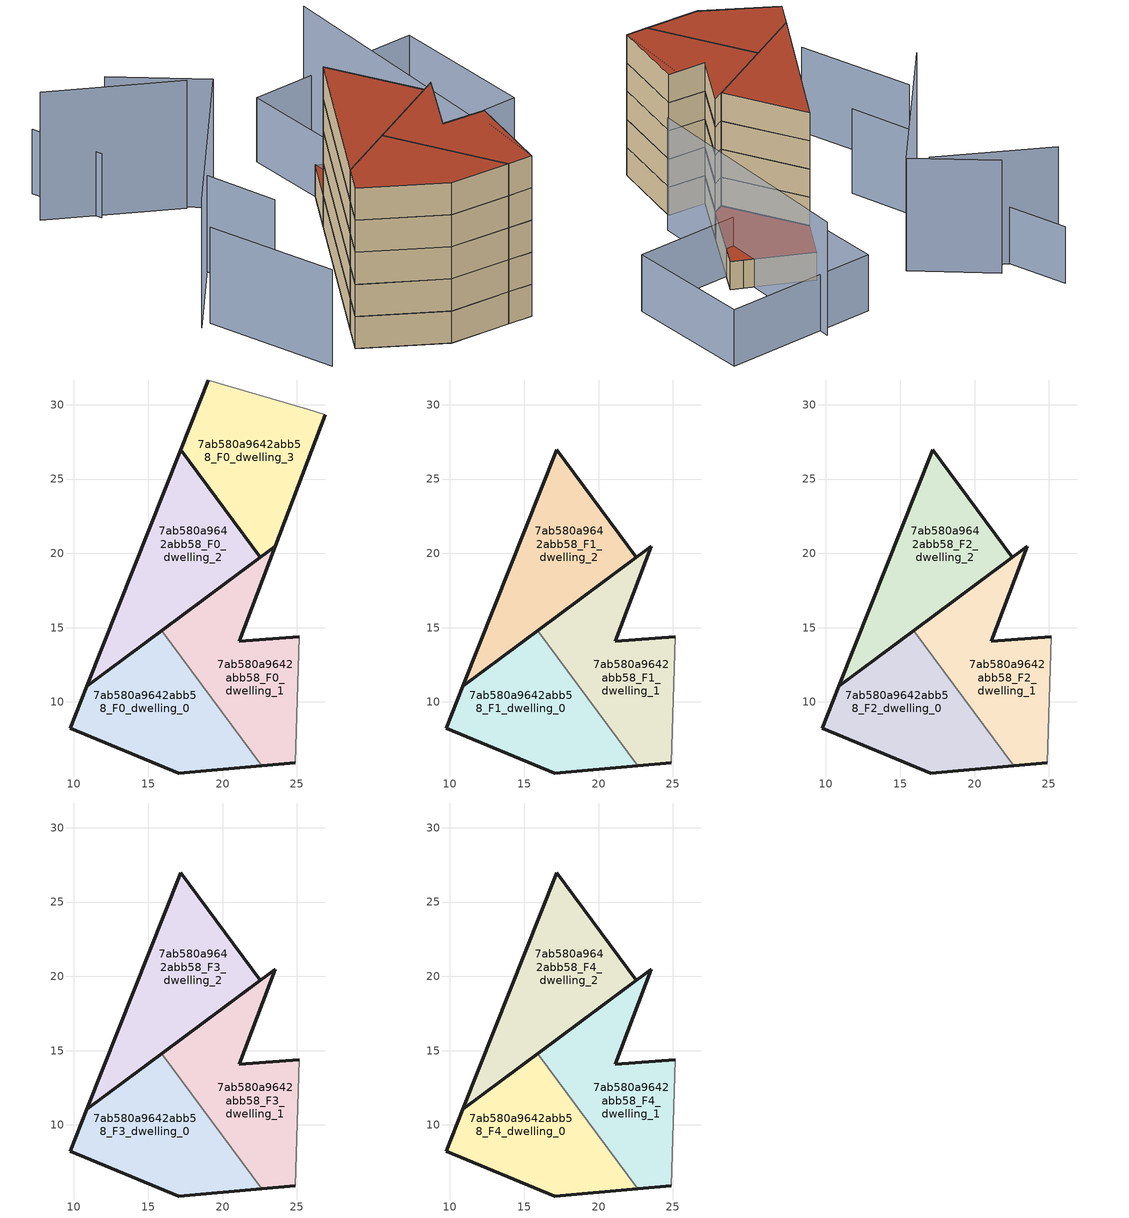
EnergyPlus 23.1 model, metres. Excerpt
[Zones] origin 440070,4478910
7ab580a9642abb58_F0_dwelling_0
 floor ground (EU_floor_Construction): 22.65,5.72 15.91,14.81 10.87,11.07 9.74,8.22 17.06,5.22 z0
 wall outside (EU_wall_Construction): 22.65,5.72 17.06,5.22 9.74,8.22 10.87,11.07 15.91,14.81 z0:3
 wall to 7ab580a9642abb58_F0_dwelling_1 (EU_wall_Construction): 15.91,14.81 22.65,5.72 z0:3
7ab580a9642abb58_F0_dwelling_1
 floor ground (EU_floor_Construction): 24.91,5.92 25.15,14.38 21.14,14.1 23.56,20.49 15.91,14.81 22.65,5.72 z0
 wall outside (EU_wall_Construction): 24.91,5.92 22.65,5.72 / 15.91,14.81 23.56,20.49 21.14,14.1 25.15,14.38 z0:3
 wall adiabatic (EU_wall_Construction): 25.15,14.38 24.91,5.92 z0:3
7ab580a9642abb58_F0_dwelling_2
 floor ground (EU_floor_Construction): 22.55,19.73 17.18,26.97 10.87,11.07 z0
 wall outside (EU_wall_Construction): 22.55,19.73 10.87,11.07 17.18,26.97 22.55,19.73 z0:3
7ab580a9642abb58_F0_dwelling_3
 floor ground (EU_floor_Construction): 23.56,20.49 26.93,29.34 25.74,29.68 19.04,31.67 17.18,26.97 22.55,19.73 z0
 wall outside (EU_wall_Construction): 26.93,29.34 23.56,20.49 22.55,19.73 17.18,26.97 19.04,31.67 z0:3
 wall adiabatic (EU_wall_Construction): 19.04,31.67 25.74,29.68 26.93,29.34 z0:3
 roof outside (EU_roof_Construction): 25.74,29.68 26.93,29.34 23.56,20.49 22.55,19.73 17.18,26.97 19.04,31.67 z3
7ab580a9642abb58_F1_dwelling_0
 floor to 7ab580a9642abb58_F0_dwelling_0 (EU_floor_Construction): 22.65,5.72 15.91,14.81 10.87,11.07 9.74,8.22 17.06,5.22 z3
 wall outside (EU_wall_Construction): 22.65,5.72 17.06,5.22 9.74,8.22 10.87,11.07 15.91,14.81 z3:6
 wall to 7ab580a9642abb58_F1_dwelling_1 (EU_wall_Construction): 15.91,14.81 22.65,5.72 z3:6
7ab580a9642abb58_F1_dwelling_1
 floor to 7ab580a9642abb58_F0_dwelling_1 (EU_floor_Construction): 24.91,5.92 25.15,14.38 21.14,14.1 23.56,20.49 15.91,14.81 22.65,5.72 z3
 wall outside (EU_wall_Construction): 24.91,5.92 22.65,5.72 / 15.91,14.81 23.56,20.49 21.14,14.1 25.15,14.38 z3:6
 wall adiabatic (EU_wall_Construction): 25.15,14.38 24.91,5.92 z3:6
7ab580a9642abb58_F1_dwelling_2
 floor to 7ab580a9642abb58_F0_dwelling_2 (EU_floor_Construction): 22.55,19.73 17.18,26.97 10.87,11.07 z3
 wall outside (EU_wall_Construction): 17.18,26.97 22.55,19.73 10.87,11.07 17.18,26.97 z3:6
7ab580a9642abb58_F2_dwelling_0
 floor to 7ab580a9642abb58_F1_dwelling_0 (EU_floor_Construction): 22.65,5.72 15.91,14.81 10.87,11.07 9.74,8.22 17.06,5.22 z6
 wall outside (EU_wall_Construction): 22.65,5.72 17.06,5.22 9.74,8.22 10.87,11.07 15.91,14.81 z6:9
 wall to 7ab580a9642abb58_F2_dwelling_1 (EU_wall_Construction): 15.91,14.81 22.65,5.72 z6:9
7ab580a9642abb58_F2_dwelling_1
 floor to 7ab580a9642abb58_F1_dwelling_1 (EU_floor_Construction): 24.91,5.92 25.15,14.38 21.14,14.1 23.56,20.49 15.91,14.81 22.65,5.72 z6
 wall outside (EU_wall_Construction): 24.91,5.92 22.65,5.72 / 15.91,14.81 23.56,20.49 21.14,14.1 25.15,14.38 z6:9
 wall adiabatic (EU_wall_Construction): 25.15,14.38 24.91,5.92 z6:9
7ab580a9642abb58_F2_dwelling_2
 floor to 7ab580a9642abb58_F1_dwelling_2 (EU_floor_Construction): 22.55,19.73 17.18,26.97 10.87,11.07 z6
 wall outside (EU_wall_Construction): 17.18,26.97 22.55,19.73 10.87,11.07 17.18,26.97 z6:9
7ab580a9642abb58_F3_dwelling_0
 floor to 7ab580a9642abb58_F2_dwelling_0 (EU_floor_Construction): 22.65,5.72 15.91,14.81 10.87,11.07 9.74,8.22 17.06,5.22 z9
 wall outside (EU_wall_Construction): 22.65,5.72 17.06,5.22 9.74,8.22 10.87,11.07 15.91,14.81 z9:12
 wall to 7ab580a9642abb58_F3_dwelling_1 (EU_wall_Construction): 15.91,14.81 22.65,5.72 z9:12
7ab580a9642abb58_F3_dwelling_1
 floor to 7ab580a9642abb58_F2_dwelling_1 (EU_floor_Construction): 24.91,5.92 25.15,14.38 21.14,14.1 23.56,20.49 15.91,14.81 22.65,5.72 z9
 wall outside (EU_wall_Construction): 24.91,5.92 22.65,5.72 / 15.91,14.81 23.56,20.49 21.14,14.1 25.15,14.38 z9:12
 wall adiabatic (EU_wall_Construction): 25.15,14.38 24.91,5.92 z9:12
7ab580a9642abb58_F3_dwelling_2
 floor to 7ab580a9642abb58_F2_dwelling_2 (EU_floor_Construction): 22.55,19.73 17.18,26.97 10.87,11.07 z9
 wall outside (EU_wall_Construction): 17.18,26.97 22.55,19.73 10.87,11.07 17.18,26.97 z9:12
7ab580a9642abb58_F4_dwelling_0
 floor to 7ab580a9642abb58_F3_dwelling_0 (EU_floor_Construction): 22.65,5.72 15.91,14.81 10.87,11.07 9.74,8.22 17.06,5.22 z12
 wall outside (EU_wall_Construction): 22.65,5.72 17.06,5.22 9.74,8.22 10.87,11.07 15.91,14.81 z12:15
 wall to 7ab580a9642abb58_F4_dwelling_1 (EU_wall_Construction): 15.91,14.81 22.65,5.72 z12:15
 roof outside (EU_roof_Construction): 15.91,14.81 22.65,5.72 17.06,5.22 9.74,8.22 10.87,11.07 z15
7ab580a9642abb58_F4_dwelling_1
 floor to 7ab580a9642abb58_F3_dwelling_1 (EU_floor_Construction): 24.91,5.92 25.15,14.38 21.14,14.1 23.56,20.49 15.91,14.81 22.65,5.72 z12
 wall outside (EU_wall_Construction): 24.91,5.92 22.65,5.72 / 15.91,14.81 23.56,20.49 21.14,14.1 25.15,14.38 z12:15
 wall adiabatic (EU_wall_Construction): 25.15,14.38 24.91,5.92 z12:15
 roof outside (EU_roof_Construction): 23.56,20.49 21.14,14.1 25.15,14.38 24.91,5.92 22.65,5.72 15.91,14.81 z15
7ab580a9642abb58_F4_dwelling_2
 floor to 7ab580a9642abb58_F3_dwelling_2 (EU_floor_Construction): 22.55,19.73 17.18,26.97 10.87,11.07 z12
 wall outside (EU_wall_Construction): 17.18,26.97 22.55,19.73 10.87,11.07 17.18,26.97 z12:15
 roof outside (EU_roof_Construction): 17.18,26.97 22.55,19.73 10.87,11.07 z15
shading: 24.91,5.92 24.26,14.31 z0:15; 26.58,16.78 23.18,41.11 / 3.41,38.76 10.91,34.12 / 10.91,34.12 0.5,17.28 / 8.98,35.04 -2.41,39.09 z0:12; -0.85,43.27 2.16,37.03 / 17.66,38.98 33.5,41.98 / 33.5,41.98 35.98,28.86 / 35.98,28.86 20.14,25.86 / 20.14,25.86 17.66,38.98 z0:6; 1.46,17.58 6.76,6.62 / 5.36,25.15 8.24,18.97 z0:9
[Building]
EU S2 Campaign: North Axis=0; Terrain=City; Solar Distribution=FullExterior
[Site:Location]
Madrid: Latitude=40.5; Longitude=-3.5; Time Zone=1; Elevation=609
[SizingPeriod:WeatherFileDays]
AnnualSizingPeriod: Begin Month=1; Begin Day of Month=1; End Month=12; End Day of Month=31; Day of Week for Start Day=Monday; Use Weather File Daylight Saving Period=No; Use Weather File Rain and Snow Indicators=No
[MATERIAL]
EU_InternalMass_Material: Roughness=MediumRough; Thickness=0.1; Conductivity=1; Density=1800; Specific Heat=900; Thermal Absorptance=0.9; Solar Absorptance=0.7; Visible Absorptance=0.7
[MATERIAL:NOMASS] Roughness=MediumRough; Thermal Absorptance=0.9; Solar Absorptance=0.7; Visible Absorptance=0.7
Name | Thermal Resistance
EU_wall_NoMass | 0.609216
EU_roof_NoMass | 0.513268
EU_floor_NoMass | 0.568163
[CONSTRUCTION]
EU_wall_Construction: EU_wall_NoMass
EU_roof_Construction: EU_roof_NoMass
EU_floor_Construction: EU_floor_NoMass
EU_InternalMass_Construction: EU_InternalMass_Material
[ZONE] Type=1; Multiplier=1; Ceiling Height=autocalculate; Floor Area=autocalculate; Part of Total Floor Area=Yes
Name | Volume
7ab580a9642abb58_F0_dwelling_0; 7ab580a9642abb58_F1_dwelling_0; 7ab580a9642abb58_F2_dwelling_0; 7ab580a9642abb58_F3_dwelling_0; 7ab580a9642abb58_F4_dwelling_0 | 196.547
7ab580a9642abb58_F0_dwelling_1; 7ab580a9642abb58_F1_dwelling_1; 7ab580a9642abb58_F2_dwelling_1; 7ab580a9642abb58_F3_dwelling_1; 7ab580a9642abb58_F4_dwelling_1 | 196.527
7ab580a9642abb58_F0_dwelling_2; 7ab580a9642abb58_F1_dwelling_2; 7ab580a9642abb58_F2_dwelling_2; 7ab580a9642abb58_F3_dwelling_2; 7ab580a9642abb58_F4_dwelling_2 | 196.548
7ab580a9642abb58_F0_dwelling_3 | 196.554
[INTERNALMASS] Construction=EU_InternalMass_Construction
Name | Zone or ZoneList | Surface Area
7ab580a9642abb58_F0_dwelling_0_EU_InternalMass | 7ab580a9642abb58_F0_dwelling_0 | 65.5157
7ab580a9642abb58_F0_dwelling_1_EU_InternalMass | 7ab580a9642abb58_F0_dwelling_1 | 65.508
7ab580a9642abb58_F0_dwelling_2_EU_InternalMass | 7ab580a9642abb58_F0_dwelling_2 | 65.5134
7ab580a9642abb58_F0_dwelling_3_EU_InternalMass | 7ab580a9642abb58_F0_dwelling_3 | 65.5203
7ab580a9642abb58_F1_dwelling_0_EU_InternalMass | 7ab580a9642abb58_F1_dwelling_0 | 87.3551
7ab580a9642abb58_F1_dwelling_1_EU_InternalMass | 7ab580a9642abb58_F1_dwelling_1 | 87.3516
7ab580a9642abb58_F1_dwelling_2_EU_InternalMass | 7ab580a9642abb58_F1_dwelling_2 | 87.3554
7ab580a9642abb58_F2_dwelling_0_EU_InternalMass | 7ab580a9642abb58_F2_dwelling_0 | 87.3551
7ab580a9642abb58_F2_dwelling_1_EU_InternalMass | 7ab580a9642abb58_F2_dwelling_1 | 87.3516
7ab580a9642abb58_F2_dwelling_2_EU_InternalMass | 7ab580a9642abb58_F2_dwelling_2 | 87.3554
7ab580a9642abb58_F3_dwelling_0_EU_InternalMass | 7ab580a9642abb58_F3_dwelling_0 | 87.3551
7ab580a9642abb58_F3_dwelling_1_EU_InternalMass | 7ab580a9642abb58_F3_dwelling_1 | 87.3516
7ab580a9642abb58_F3_dwelling_2_EU_InternalMass | 7ab580a9642abb58_F3_dwelling_2 | 87.3554
7ab580a9642abb58_F4_dwelling_0_EU_InternalMass | 7ab580a9642abb58_F4_dwelling_0 | 87.3551
7ab580a9642abb58_F4_dwelling_1_EU_InternalMass | 7ab580a9642abb58_F4_dwelling_1 | 87.3516
7ab580a9642abb58_F4_dwelling_2_EU_InternalMass | 7ab580a9642abb58_F4_dwelling_2 | 87.3554
[OTHEREQUIPMENT] Fuel Type=Electricity; Design Level Calculation Method=Watts/Area; Power per Zone Floor Area=1; Fraction Latent=0; Fraction Radiant=0; Fraction Lost=0; Carbon Dioxide Generation Rate=0; EndUse Subcategory=EU_Step8_InternalGains
Name | Zone or ZoneList or Space or SpaceList | Schedule
EU_Step8_InternalGain_7ab580a9642abb58_F0_dwelling_0_f000 | 7ab580a9642abb58_F0_dwelling_0 | EU_Step8_GainSchedule_7ab580a9642abb58_F0_dwelling_0_f000
EU_Step8_InternalGain_7ab580a9642abb58_F0_dwelling_1_f000 | 7ab580a9642abb58_F0_dwelling_1 | EU_Step8_GainSchedule_7ab580a9642abb58_F0_dwelling_1_f000
EU_Step8_InternalGain_7ab580a9642abb58_F0_dwelling_2_f000 | 7ab580a9642abb58_F0_dwelling_2 | EU_Step8_GainSchedule_7ab580a9642abb58_F0_dwelling_2_f000
EU_Step8_InternalGain_7ab580a9642abb58_F0_dwelling_3_f000 | 7ab580a9642abb58_F0_dwelling_3 | EU_Step8_GainSchedule_7ab580a9642abb58_F0_dwelling_3_f000
EU_Step8_InternalGain_7ab580a9642abb58_F1_dwelling_0_f000 | 7ab580a9642abb58_F1_dwelling_0 | EU_Step8_GainSchedule_7ab580a9642abb58_F1_dwelling_0_f000
EU_Step8_InternalGain_7ab580a9642abb58_F1_dwelling_1_f000 | 7ab580a9642abb58_F1_dwelling_1 | EU_Step8_GainSchedule_7ab580a9642abb58_F1_dwelling_1_f000
EU_Step8_InternalGain_7ab580a9642abb58_F1_dwelling_2_f000 | 7ab580a9642abb58_F1_dwelling_2 | EU_Step8_GainSchedule_7ab580a9642abb58_F1_dwelling_2_f000
EU_Step8_InternalGain_7ab580a9642abb58_F2_dwelling_0_f000 | 7ab580a9642abb58_F2_dwelling_0 | EU_Step8_GainSchedule_7ab580a9642abb58_F2_dwelling_0_f000
EU_Step8_InternalGain_7ab580a9642abb58_F2_dwelling_1_f000 | 7ab580a9642abb58_F2_dwelling_1 | EU_Step8_GainSchedule_7ab580a9642abb58_F2_dwelling_1_f000
EU_Step8_InternalGain_7ab580a9642abb58_F2_dwelling_2_f000 | 7ab580a9642abb58_F2_dwelling_2 | EU_Step8_GainSchedule_7ab580a9642abb58_F2_dwelling_2_f000
EU_Step8_InternalGain_7ab580a9642abb58_F3_dwelling_0_f000 | 7ab580a9642abb58_F3_dwelling_0 | EU_Step8_GainSchedule_7ab580a9642abb58_F3_dwelling_0_f000
EU_Step8_InternalGain_7ab580a9642abb58_F3_dwelling_1_f000 | 7ab580a9642abb58_F3_dwelling_1 | EU_Step8_GainSchedule_7ab580a9642abb58_F3_dwelling_1_f000
EU_Step8_InternalGain_7ab580a9642abb58_F3_dwelling_2_f000 | 7ab580a9642abb58_F3_dwelling_2 | EU_Step8_GainSchedule_7ab580a9642abb58_F3_dwelling_2_f000
EU_Step8_InternalGain_7ab580a9642abb58_F4_dwelling_0_f000 | 7ab580a9642abb58_F4_dwelling_0 | EU_Step8_GainSchedule_7ab580a9642abb58_F4_dwelling_0_f000
EU_Step8_InternalGain_7ab580a9642abb58_F4_dwelling_1_f000 | 7ab580a9642abb58_F4_dwelling_1 | EU_Step8_GainSchedule_7ab580a9642abb58_F4_dwelling_1_f000
EU_Step8_InternalGain_7ab580a9642abb58_F4_dwelling_2_f000 | 7ab580a9642abb58_F4_dwelling_2 | EU_Step8_GainSchedule_7ab580a9642abb58_F4_dwelling_2_f000
[ZONEVENTILATION:DESIGNFLOWRATE] Schedule=EU_AlwaysOn; Design Flow Rate Calculation Method=AirChanges/Hour; Air Changes per Hour=0.752966; Ventilation Type=Natural; Fan Pressure Rise=0; Fan Total Efficiency=1; Constant Term Coefficient=1; Temperature Term Coefficient=0; Velocity Term Coefficient=0; Velocity Squared Term Coefficient=0; Minimum Indoor Temperature=-100; Maximum Indoor Temperature=100; Delta Temperature=-100; Minimum Outdoor Temperature=-100; Maximum Outdoor Temperature=100; Maximum Wind Speed=40
Name | Zone or ZoneList or Space or SpaceList
EU_ConstantAir_7ab580a9642abb58_F0_dwelling_0 | 7ab580a9642abb58_F0_dwelling_0
EU_ConstantAir_7ab580a9642abb58_F0_dwelling_1 | 7ab580a9642abb58_F0_dwelling_1
EU_ConstantAir_7ab580a9642abb58_F0_dwelling_2 | 7ab580a9642abb58_F0_dwelling_2
EU_ConstantAir_7ab580a9642abb58_F0_dwelling_3 | 7ab580a9642abb58_F0_dwelling_3
EU_ConstantAir_7ab580a9642abb58_F1_dwelling_0 | 7ab580a9642abb58_F1_dwelling_0
EU_ConstantAir_7ab580a9642abb58_F1_dwelling_1 | 7ab580a9642abb58_F1_dwelling_1
EU_ConstantAir_7ab580a9642abb58_F1_dwelling_2 | 7ab580a9642abb58_F1_dwelling_2
EU_ConstantAir_7ab580a9642abb58_F2_dwelling_0 | 7ab580a9642abb58_F2_dwelling_0
EU_ConstantAir_7ab580a9642abb58_F2_dwelling_1 | 7ab580a9642abb58_F2_dwelling_1
EU_ConstantAir_7ab580a9642abb58_F2_dwelling_2 | 7ab580a9642abb58_F2_dwelling_2
EU_ConstantAir_7ab580a9642abb58_F3_dwelling_0 | 7ab580a9642abb58_F3_dwelling_0
EU_ConstantAir_7ab580a9642abb58_F3_dwelling_1 | 7ab580a9642abb58_F3_dwelling_1
EU_ConstantAir_7ab580a9642abb58_F3_dwelling_2 | 7ab580a9642abb58_F3_dwelling_2
EU_ConstantAir_7ab580a9642abb58_F4_dwelling_0 | 7ab580a9642abb58_F4_dwelling_0
EU_ConstantAir_7ab580a9642abb58_F4_dwelling_1 | 7ab580a9642abb58_F4_dwelling_1
EU_ConstantAir_7ab580a9642abb58_F4_dwelling_2 | 7ab580a9642abb58_F4_dwelling_2
[HVACTEMPLATE:THERMOSTAT] Constant Heating Setpoint=20; Constant Cooling Setpoint=50
EU_HeatOnly_7ab580a9642abb58_F0_dwelling_0; EU_HeatOnly_7ab580a9642abb58_F0_dwelling_1; EU_HeatOnly_7ab580a9642abb58_F0_dwelling_2; EU_HeatOnly_7ab580a9642abb58_F0_dwelling_3; EU_HeatOnly_7ab580a9642abb58_F1_dwelling_0; EU_HeatOnly_7ab580a9642abb58_F1_dwelling_1; EU_HeatOnly_7ab580a9642abb58_F1_dwelling_2; EU_HeatOnly_7ab580a9642abb58_F2_dwelling_0; EU_HeatOnly_7ab580a9642abb58_F2_dwelling_1; EU_HeatOnly_7ab580a9642abb58_F2_dwelling_2; EU_HeatOnly_7ab580a9642abb58_F3_dwelling_0; EU_HeatOnly_7ab580a9642abb58_F3_dwelling_1; EU_HeatOnly_7ab580a9642abb58_F3_dwelling_2; EU_HeatOnly_7ab580a9642abb58_F4_dwelling_0; EU_HeatOnly_7ab580a9642abb58_F4_dwelling_1; EU_HeatOnly_7ab580a9642abb58_F4_dwelling_2
[HVACTEMPLATE:ZONE:IDEALLOADSAIRSYSTEM] System Availability Schedule=EU_AlwaysOn; Maximum Heating Supply Air Temperature=50; Minimum Cooling Supply Air Temperature=13; Maximum Heating Supply Air Humidity Ratio=0.0156; Minimum Cooling Supply Air Humidity Ratio=0.0077; Heating Limit=NoLimit; Cooling Limit=NoLimit; Heating Availability Schedule=EU_AlwaysOn; Cooling Availability Schedule=EU_CoolingOff; Dehumidification Control Type=ConstantSensibleHeatRatio; Cooling Sensible Heat Ratio=0.7; Dehumidification Setpoint=60; Humidification Control Type=None; Humidification Setpoint=30; Outdoor Air Method=None; Outdoor Air Flow Rate per Person=0.00944; Outdoor Air Flow Rate per Zone Floor Area=0; Outdoor Air Flow Rate per Zone=0; Demand Controlled Ventilation Type=None; Outdoor Air Economizer Type=NoEconomizer; Heat Recovery Type=None; Sensible Heat Recovery Effectiveness=0.7; Latent Heat Recovery Effectiveness=0.65
Name | Template Thermostat
7ab580a9642abb58_F0_dwelling_0 | EU_HeatOnly_7ab580a9642abb58_F0_dwelling_0
7ab580a9642abb58_F0_dwelling_1 | EU_HeatOnly_7ab580a9642abb58_F0_dwelling_1
7ab580a9642abb58_F0_dwelling_2 | EU_HeatOnly_7ab580a9642abb58_F0_dwelling_2
7ab580a9642abb58_F0_dwelling_3 | EU_HeatOnly_7ab580a9642abb58_F0_dwelling_3
7ab580a9642abb58_F1_dwelling_0 | EU_HeatOnly_7ab580a9642abb58_F1_dwelling_0
7ab580a9642abb58_F1_dwelling_1 | EU_HeatOnly_7ab580a9642abb58_F1_dwelling_1
7ab580a9642abb58_F1_dwelling_2 | EU_HeatOnly_7ab580a9642abb58_F1_dwelling_2
7ab580a9642abb58_F2_dwelling_0 | EU_HeatOnly_7ab580a9642abb58_F2_dwelling_0
7ab580a9642abb58_F2_dwelling_1 | EU_HeatOnly_7ab580a9642abb58_F2_dwelling_1
7ab580a9642abb58_F2_dwelling_2 | EU_HeatOnly_7ab580a9642abb58_F2_dwelling_2
7ab580a9642abb58_F3_dwelling_0 | EU_HeatOnly_7ab580a9642abb58_F3_dwelling_0
7ab580a9642abb58_F3_dwelling_1 | EU_HeatOnly_7ab580a9642abb58_F3_dwelling_1
7ab580a9642abb58_F3_dwelling_2 | EU_HeatOnly_7ab580a9642abb58_F3_dwelling_2
7ab580a9642abb58_F4_dwelling_0 | EU_HeatOnly_7ab580a9642abb58_F4_dwelling_0
7ab580a9642abb58_F4_dwelling_1 | EU_HeatOnly_7ab580a9642abb58_F4_dwelling_1
7ab580a9642abb58_F4_dwelling_2 | EU_HeatOnly_7ab580a9642abb58_F4_dwelling_2
[SIZING:ZONE] Zone Cooling Design Supply Air Temperature Input Method=SupplyAirTemperature; Zone Cooling Design Supply Air Temperature=13; Zone Heating Design Supply Air Temperature Input Method=SupplyAirTemperature; Zone Heating Design Supply Air Temperature=50; Zone Cooling Design Supply Air Humidity Ratio=0.008; Zone Heating Design Supply Air Humidity Ratio=0.008; Cooling Design Air Flow Method=DesignDay; Cooling Design Air Flow Rate=0; Cooling Minimum Air Flow per Zone Floor Area=0.000762; Cooling Minimum Air Flow=0; Cooling Minimum Air Flow Fraction=0.2; Heating Design Air Flow Method=DesignDay; Heating Design Air Flow Rate=0; Heating Maximum Air Flow per Zone Floor Area=0.002032; Heating Maximum Air Flow=0.141576; Heating Maximum Air Flow Fraction=0.3; Account for Dedicated Outdoor Air System=No; Dedicated Outdoor Air System Control Strategy=NeutralSupplyAir; Dedicated Outdoor Air Low Setpoint Temperature for Design=autosize; Dedicated Outdoor Air High Setpoint Temperature for Design=autosize; Zone Load Sizing Method=Sensible Load Only No Latent Load; Zone Latent Cooling Design Supply Air Humidity Ratio Input Method=HumidityRatioDifference; Zone Cooling Design Supply Air Humidity Ratio Difference=0.005; Zone Latent Heating Design Supply Air Humidity Ratio Input Method=HumidityRatioDifference; Zone Humidification Design Supply Air Humidity Ratio Difference=0.005
7ab580a9642abb58_F0_dwelling_0; 7ab580a9642abb58_F0_dwelling_1; 7ab580a9642abb58_F0_dwelling_2; 7ab580a9642abb58_F0_dwelling_3; 7ab580a9642abb58_F1_dwelling_0; 7ab580a9642abb58_F1_dwelling_1; 7ab580a9642abb58_F1_dwelling_2; 7ab580a9642abb58_F2_dwelling_0; 7ab580a9642abb58_F2_dwelling_1; 7ab580a9642abb58_F2_dwelling_2; 7ab580a9642abb58_F3_dwelling_0; 7ab580a9642abb58_F3_dwelling_1; 7ab580a9642abb58_F3_dwelling_2; 7ab580a9642abb58_F4_dwelling_0; 7ab580a9642abb58_F4_dwelling_1; 7ab580a9642abb58_F4_dwelling_2
[SCHEDULE:CONSTANT]
Name | Hourly Value
EU_AlwaysOn | 1
EU_CoolingOff | 0
[SCHEDULE:FILE] Column Number=1; Rows to Skip at Top=0; Number of Hours of Data=8760; Column Separator=Comma; Interpolate to Timestep=No; Minutes per Item=60; Adjust Schedule for Daylight Savings=Yes
Name | File
EU_Step8_GainSchedule_7ab580a9642abb58_F0_dwelling_0_f000 | ../../schedules/7ab580a9642abb58/7ab580a9642abb58_F0_dwelling_0_f000_gain.csv
EU_Step8_GainSchedule_7ab580a9642abb58_F0_dwelling_1_f000 | ../../schedules/7ab580a9642abb58/7ab580a9642abb58_F0_dwelling_1_f000_gain.csv
EU_Step8_GainSchedule_7ab580a9642abb58_F0_dwelling_2_f000 | ../../schedules/7ab580a9642abb58/7ab580a9642abb58_F0_dwelling_2_f000_gain.csv
EU_Step8_GainSchedule_7ab580a9642abb58_F0_dwelling_3_f000 | ../../schedules/7ab580a9642abb58/7ab580a9642abb58_F0_dwelling_3_f000_gain.csv
EU_Step8_GainSchedule_7ab580a9642abb58_F1_dwelling_0_f000 | ../../schedules/7ab580a9642abb58/7ab580a9642abb58_F1_dwelling_0_f000_gain.csv
EU_Step8_GainSchedule_7ab580a9642abb58_F1_dwelling_1_f000 | ../../schedules/7ab580a9642abb58/7ab580a9642abb58_F1_dwelling_1_f000_gain.csv
EU_Step8_GainSchedule_7ab580a9642abb58_F1_dwelling_2_f000 | ../../schedules/7ab580a9642abb58/7ab580a9642abb58_F1_dwelling_2_f000_gain.csv
EU_Step8_GainSchedule_7ab580a9642abb58_F2_dwelling_0_f000 | ../../schedules/7ab580a9642abb58/7ab580a9642abb58_F2_dwelling_0_f000_gain.csv
EU_Step8_GainSchedule_7ab580a9642abb58_F2_dwelling_1_f000 | ../../schedules/7ab580a9642abb58/7ab580a9642abb58_F2_dwelling_1_f000_gain.csv
EU_Step8_GainSchedule_7ab580a9642abb58_F2_dwelling_2_f000 | ../../schedules/7ab580a9642abb58/7ab580a9642abb58_F2_dwelling_2_f000_gain.csv
EU_Step8_GainSchedule_7ab580a9642abb58_F3_dwelling_0_f000 | ../../schedules/7ab580a9642abb58/7ab580a9642abb58_F3_dwelling_0_f000_gain.csv
EU_Step8_GainSchedule_7ab580a9642abb58_F3_dwelling_1_f000 | ../../schedules/7ab580a9642abb58/7ab580a9642abb58_F3_dwelling_1_f000_gain.csv
EU_Step8_GainSchedule_7ab580a9642abb58_F3_dwelling_2_f000 | ../../schedules/7ab580a9642abb58/7ab580a9642abb58_F3_dwelling_2_f000_gain.csv
EU_Step8_GainSchedule_7ab580a9642abb58_F4_dwelling_0_f000 | ../../schedules/7ab580a9642abb58/7ab580a9642abb58_F4_dwelling_0_f000_gain.csv
EU_Step8_GainSchedule_7ab580a9642abb58_F4_dwelling_1_f000 | ../../schedules/7ab580a9642abb58/7ab580a9642abb58_F4_dwelling_1_f000_gain.csv
EU_Step8_GainSchedule_7ab580a9642abb58_F4_dwelling_2_f000 | ../../schedules/7ab580a9642abb58/7ab580a9642abb58_F4_dwelling_2_f000_gain.csv
